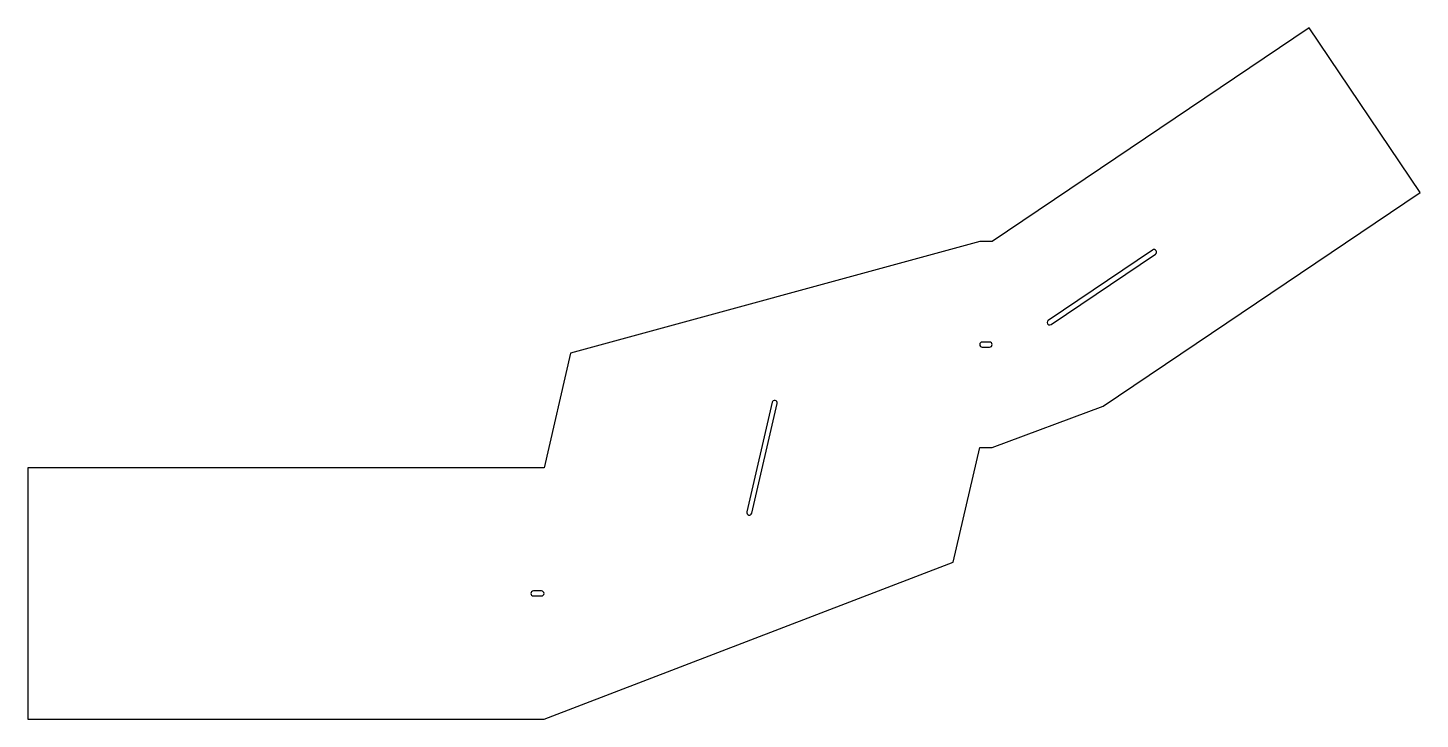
# Model space of a CAD drawing. Header units: metres. Extents: x 0 to 554, y 0 to 275.
import ezdxf

# ---------------------------------------------------------------- set-up
doc = ezdxf.new("R2010")
doc.units = ezdxf.units.M

msp = doc.modelspace()

# ---------------------------------------------------------------- linework, layer by layer
at = {"layer": 'PARAMETRIX'}
for p, q in [((509.3874, 275.0125), (426.4837, 219.0932)), ((509.3874, 275.0125), (426.4837, 219.0932)), ((553.5637, 209.5186), (509.3874, 275.0125)), ((553.5637, 209.5186), (509.3874, 275.0125)), ((426.4837, 219.0932), (383.3648, 190.0092)), ((426.4837, 219.0932), (383.3648, 190.0092)), ((470.6599, 153.5993), (553.5637, 209.5186)), ((470.6599, 153.5993), (553.5637, 209.5186)), ((378.4778, 190.0092), (215.758, 145.576)), ((378.4778, 190.0092), (215.758, 145.576)), ((383.3648, 190.0092), (378.4778, 190.0092)), ((383.3648, 190.0092), (378.4778, 190.0092)), ((447.1836, 186.6161), (405.7227, 158.6504)), ((406.8411, 156.9923), (448.3019, 184.958)), ((382.3648, 150.0092), (379.4778, 150.0092)), ((427.541, 124.5152), (470.6599, 153.5993)), ((427.541, 124.5152), (470.6599, 153.5993)), ((215.758, 145.576), (205.236, 100)), ((215.758, 145.576), (205.236, 100)), ((379.4778, 148.0092), (382.3648, 148.0092)), ((295.9186, 126.0432), (285.8465, 82.4159)), ((287.7952, 81.966), (297.8674, 125.5933)), ((383.3648, 108.0092), (427.541, 124.5152)), ((383.3648, 108.0092), (427.541, 124.5152)), ((367.9558, 62.4332), (378.4778, 108.0092)), ((367.9558, 62.4332), (378.4778, 108.0092)), ((378.4778, 108.0092), (383.3648, 108.0092)), ((378.4778, 108.0092), (383.3648, 108.0092)), ((200, 100), (0, 100)), ((0, 100), (0, 0)), ((200, 100), (0, 100)), ((0, 100), (0, 0)), ((205.236, 100), (200, 100)), ((205.236, 100), (200, 100)), ((205.236, 0), (367.9558, 62.4332)), ((205.236, 0), (367.9558, 62.4332)), ((204.236, 51), (201, 51)), ((201, 49), (204.236, 49)), ((0, 0), (200, 0)), ((0, 0), (200, 0)), ((200, 0), (205.236, 0)), ((200, 0), (205.236, 0))]:
    msp.add_line(p, q, dxfattribs=at)
for centre, start, end in [((447.7428, 185.7871), 304, 124), ((406.2819, 157.8214), 124, 304), ((379.4778, 149.0092), 90, 270), ((382.3648, 149.0092), 270, 90), ((296.893, 125.8182), 347, 167), ((286.8208, 82.191), 167, 347), ((201, 50), 90, 270), ((204.236, 50), 270, 90)]:
    msp.add_arc(centre, 1, start, end, dxfattribs=at)

doc.saveas('drawing.dxf')
